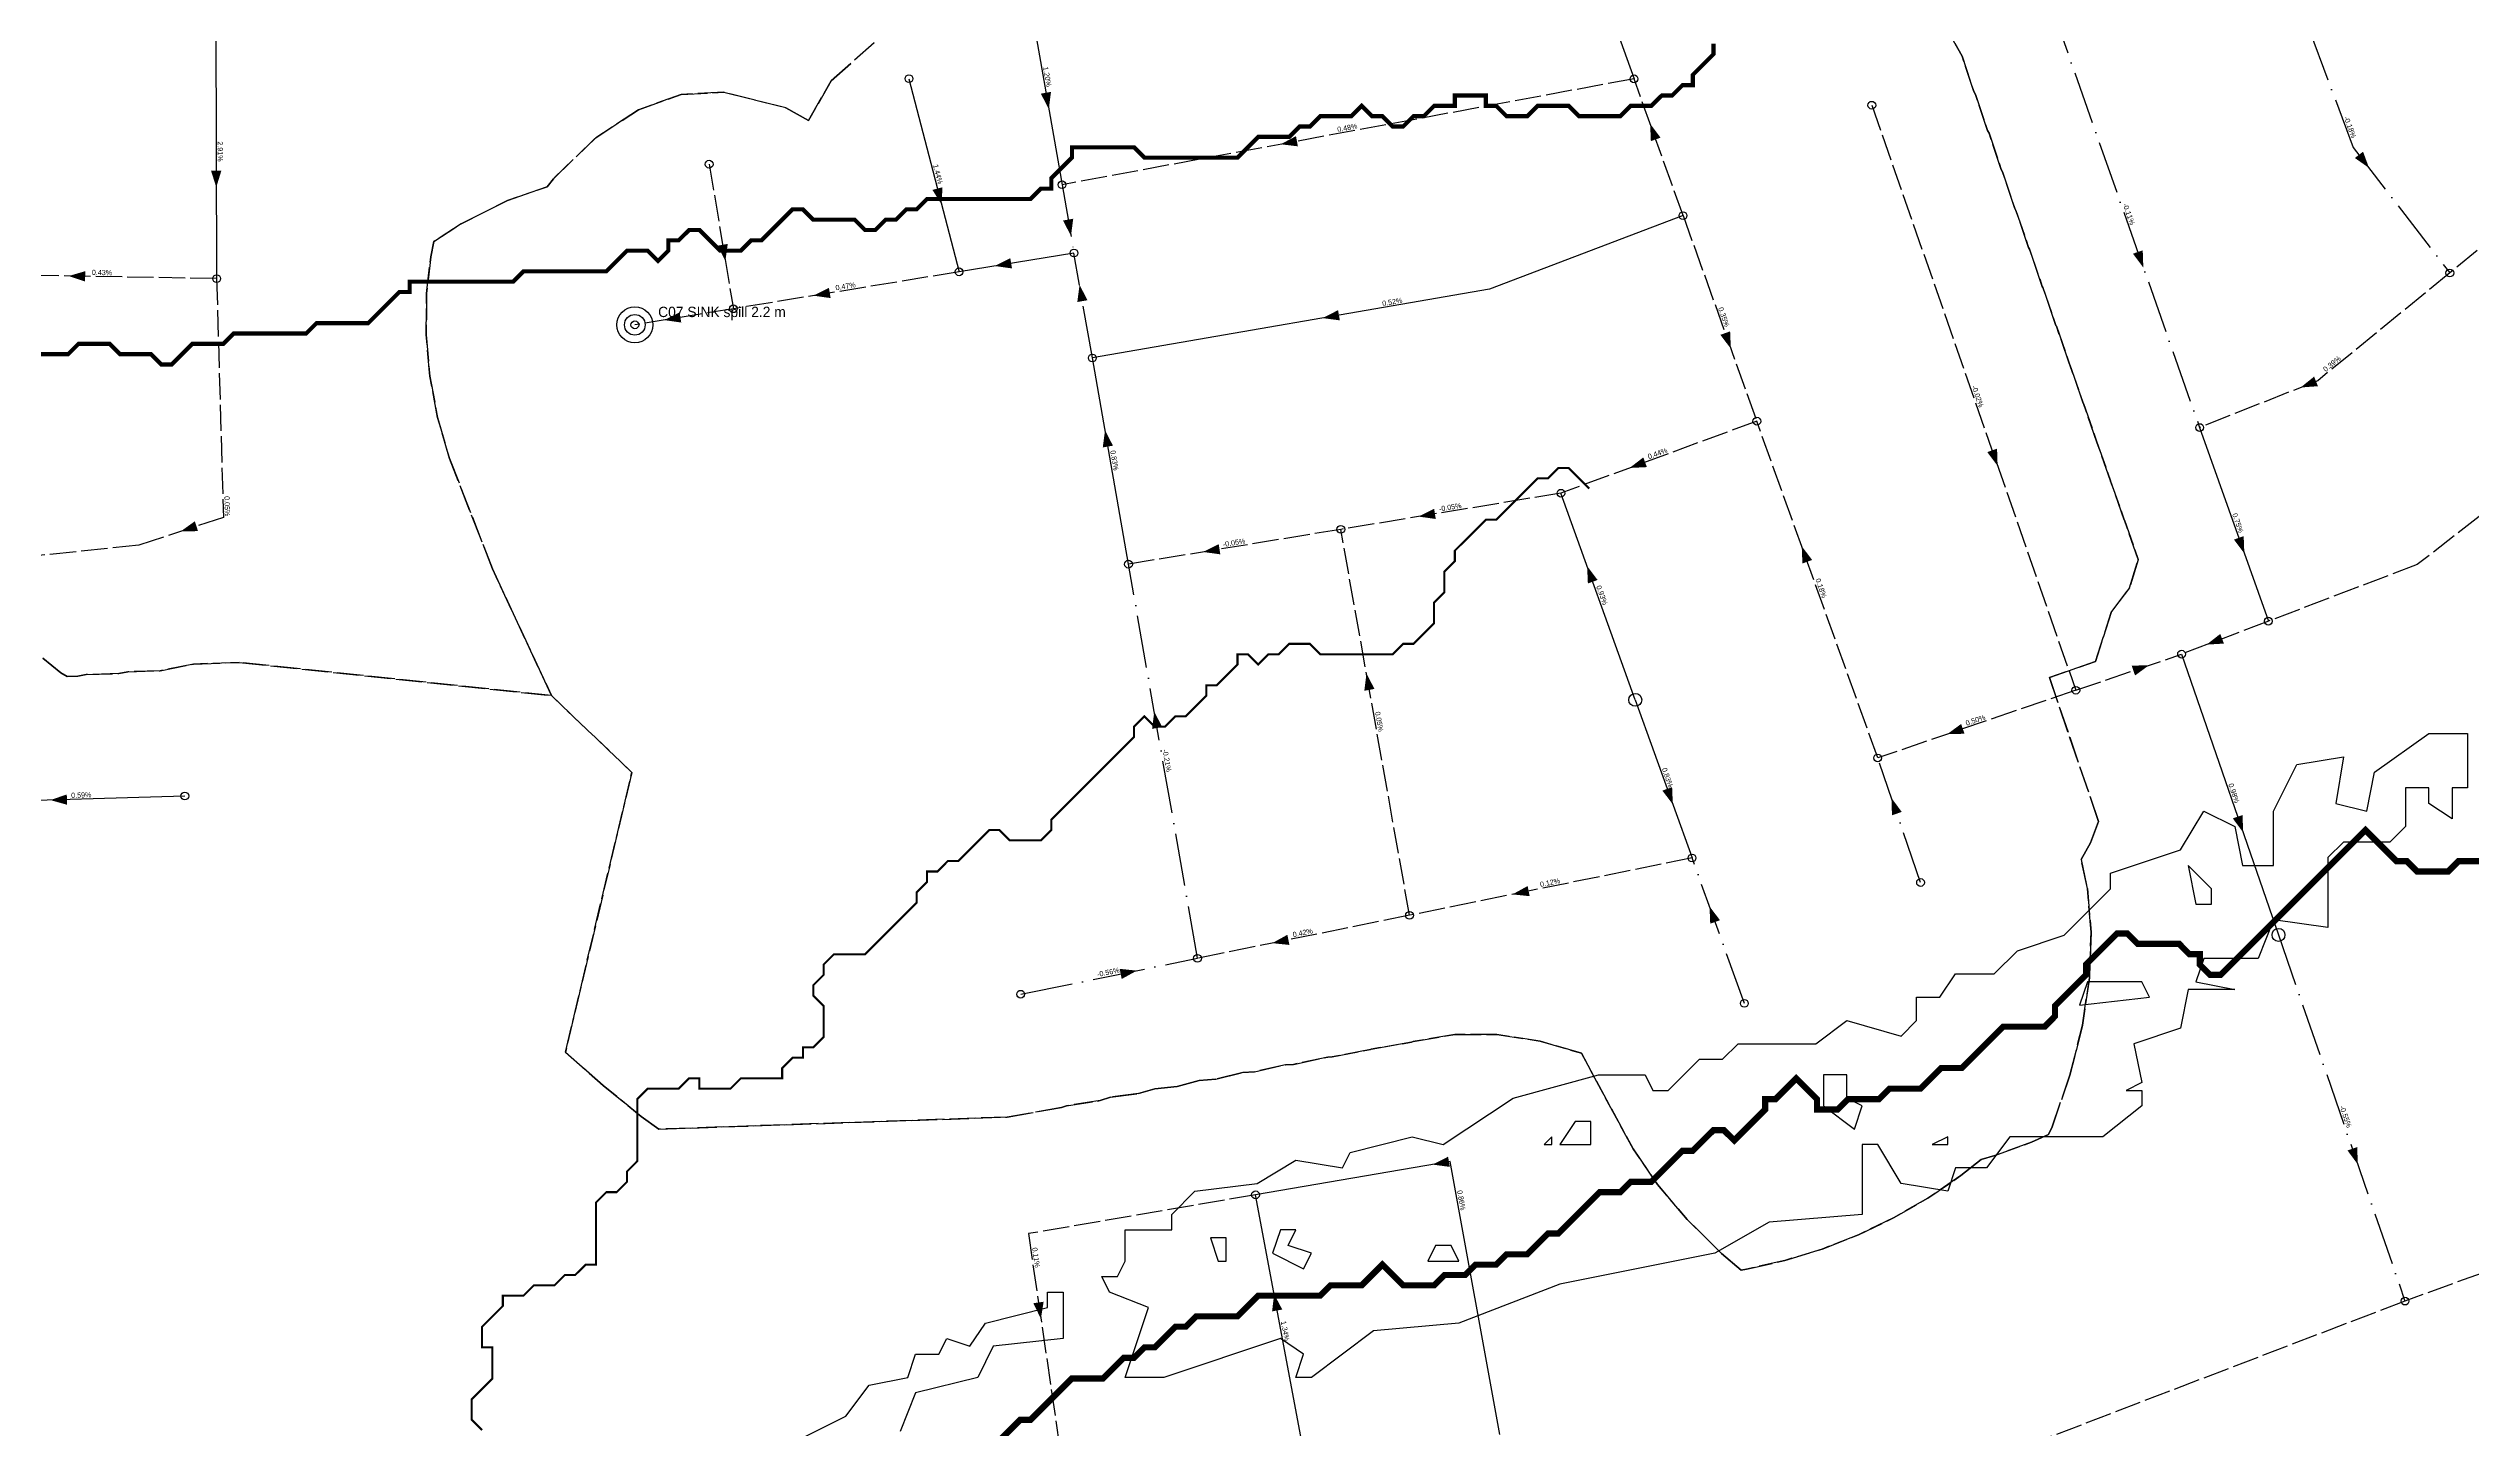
# Model space of a CAD drawing. Header units: metres. Extents: x 442821 to 452274, y 2561971 to 2571293.
# Drawn here: x 444804 to 445740, y 2564896 to 2565430 of the extents above; entities that cross this region are included whole.
import ezdxf
from ezdxf.enums import TextEntityAlignment as Align

# ---------------------------------------------------------------- set-up
doc = ezdxf.new("R2010")
doc.units = ezdxf.units.M
doc.header["$LTSCALE"] = 8
doc.linetypes.add('DASHDOT', pattern=[3.556, 2.54, -0.508, 0, -0.508])
doc.linetypes.add('DASHED', pattern=[1.524, 1.27, -0.254])
for name, color, linetype in [('A_ARROWS', 7, 'Continuous'), ('A_CATCHMENTS', 7, 'Continuous'), ('A_GRADIENT', 8, 'Continuous'), ('A_JUNCTIONS', 8, 'Continuous'), ('A_OUTLET_LABEL', 7, 'Continuous'), ('A_OUTLETS', 7, 'Continuous'), ('A_RUNS', 7, 'Continuous'), ('A_STREAMS', 5, 'Continuous'), ('A_WADI', 4, 'Continuous')]:
    doc.layers.add(name, color=color, linetype=linetype)

msp = doc.modelspace()

# ---------------------------------------------------------------- linework, layer by layer
at = {"layer": 'A_ARROWS', "color": 4}
for points in [[(445190.28, 2565406.53), (445187.2, 2565412.49), (445191.14, 2565413.18)], [(445422.77, 2565400.82), (445426.81, 2565395.47), (445423.05, 2565394.12)], [(445279.92, 2565392.91), (445285.85, 2565396.04), (445286.58, 2565392.11)], [(445148.85, 2565369.57), (445145.3, 2565375.26), (445149.17, 2565376.27)], [(445198.86, 2565357.46), (445195.79, 2565363.42), (445199.73, 2565364.11)], [(445065.24, 2565347.71), (445062.22, 2565353.69), (445066.16, 2565354.36)], [(445169.42, 2565345.83), (445175.41, 2565348.84), (445176.06, 2565344.89)], [(445099.29, 2565334.36), (445105.28, 2565337.36), (445105.93, 2565333.42)], [(445202.17, 2565338.55), (445205.25, 2565332.59), (445201.31, 2565331.9)], [(445041.54, 2565324.91), (445047.53, 2565327.92), (445048.18, 2565323.97)], [(445296.16, 2565325.68), (445302.12, 2565328.75), (445302.8, 2565324.81)], [(445453.97, 2565313.85), (445449.92, 2565319.2), (445453.69, 2565320.55)], [(445212.02, 2565282.3), (445215.09, 2565276.34), (445211.15, 2565275.65)], [(445557.11, 2565268.48), (445553.11, 2565273.86), (445556.89, 2565275.18)], [(445414.82, 2565267.72), (445420.13, 2565271.8), (445421.51, 2565268.05)], [(445333.26, 2565248.92), (445339.25, 2565251.93), (445339.9, 2565247.98)], [(445249.97, 2565235.24), (445255.96, 2565238.25), (445256.61, 2565234.3)], [(445398.41, 2565229.75), (445402.46, 2565224.4), (445398.7, 2565223.05)], [(445481.36, 2565237.48), (445485.4, 2565232.14), (445481.64, 2565230.78)], [(445313.11, 2565188.21), (445316.2, 2565182.26), (445312.26, 2565181.56)], [(445231.07, 2565173.47), (445234.14, 2565167.51), (445230.2, 2565166.82)], [(445537.6, 2565164.75), (445543.01, 2565168.72), (445544.3, 2565164.93)], [(445431.55, 2565137.59), (445427.5, 2565142.93), (445431.26, 2565144.29)], [(445516.07, 2565140.09), (445520.04, 2565134.69), (445516.26, 2565133.39)], [(445369.53, 2565102.8), (445375.4, 2565106.03), (445376.2, 2565102.11)], [(445445.72, 2565098.16), (445449.77, 2565092.82), (445446, 2565091.46)], [(445276.64, 2565083.94), (445282.52, 2565087.17), (445283.31, 2565083.25)], [(445224.34, 2565073.31), (445218.47, 2565070.08), (445217.67, 2565074)]]:
    msp.add_solid(points, dxfattribs=at)
at = {"layer": 'A_ARROWS', "color": 1}
for points in [[(445700.71, 2565383.74), (445695.22, 2565387.6), (445698.39, 2565390.04)], [(445613.44, 2565345.2), (445609.43, 2565350.58), (445613.21, 2565351.9)], [(445674.25, 2565298.84), (445679.47, 2565303.06), (445680.94, 2565299.34)], [(445652.49, 2565234.65), (445648.47, 2565240.01), (445652.24, 2565241.35)], [(445637.91, 2565199.4), (445643.18, 2565203.54), (445644.6, 2565199.8)], [(445615.65, 2565191.43), (445610.24, 2565187.46), (445608.95, 2565191.25)], [(444804.29, 2565139.27), (444810.63, 2565141.46), (444810.75, 2565137.46)], [(445652.01, 2565126.79), (445648.03, 2565132.18), (445651.82, 2565133.49)], [(445696.34, 2564998.37), (445692.37, 2565003.77), (445696.15, 2565005.08)], [(445338.67, 2564998.3), (445344.65, 2565001.35), (445345.32, 2564997.41)], [(445277.4, 2564948.18), (445280.54, 2564942.25), (445276.61, 2564941.52)], [(445187.23, 2564938.64), (445184.32, 2564944.68), (445188.28, 2564945.26)]]:
    msp.add_solid(points, dxfattribs=at)
at = {"layer": 'A_ARROWS', "color": 3}
for points in [[(444868.42, 2565376.28), (444866.4, 2565382.67), (444870.4, 2565382.69)], [(444811.34, 2565341.94), (444817.78, 2565343.83), (444817.7, 2565339.83)], [(444854.67, 2565243.2), (444860.12, 2565247.09), (444861.37, 2565243.29)]]:
    msp.add_solid(points, dxfattribs=at)
at = {"layer": 'A_CATCHMENTS', "color": 1, "linetype": 'DASHED'}
msp.add_lwpolyline([(444801.41, 2565194.1), (444808.29, 2565188.47), (444810.84, 2565187.02), (444814.84, 2565187.15), (444818.18, 2565187.82), (444830.81, 2565188.23), (444834.17, 2565188.9), (444846.78, 2565189.31), (444859.62, 2565191.85), (444877.22, 2565192.52), (444998.02, 2565179.66), (445029.09, 2565149.99), (445003.43, 2565041.81), (445018.03, 2565028.85), (445032.74, 2565016.96), (445039.55, 2565011.99), (445174.23, 2565016.67), (445195.14, 2565020.37), (445197.07, 2565021.05), (445210.09, 2565023.03), (445214.19, 2565024.36), (445225.02, 2565025.74), (445231.32, 2565027.61), (445239.94, 2565028.5), (445248.46, 2565030.81), (445254.86, 2565031.32), (445265.28, 2565033.88), (445269.83, 2565034.17), (445281.74, 2565036.9), (445284.87, 2565037.05), (445298.21, 2565039.89), (445299.9, 2565039.95), (445314.68, 2565042.87), (445314.93, 2565042.88), (445330.48, 2565045.7), (445331.13, 2565045.93), (445347.25, 2565048.59), (445363.5, 2565048.61), (445380.26, 2565046.06), (445396.21, 2565041.33), (445416.15, 2565004.38), (445425.67, 2564990.55), (445437.07, 2564977.07), (445450.34, 2564963.93), (445457.91, 2564957.53), (445460.01, 2564957.85), (445474.84, 2564961.21), (445489.26, 2564965.65), (445503.28, 2564971.14), (445516.89, 2564977.71), (445530.09, 2564985.33), (445542.89, 2564994.02), (445550.78, 2565000.24), (445556.04, 2565001.76), (445570.19, 2565006.92), (445576.84, 2565009.89), (445578.14, 2565012.87), (445585.08, 2565032.88), (445589.9, 2565052.16), (445592.6, 2565070.58), (445593.22, 2565088.15), (445591.8, 2565105.02), (445589.39, 2565116.26), (445593, 2565122.8), (445596.12, 2565131.04), (445577.12, 2565186.65), (445594.96, 2565192.87), (445600.95, 2565211.87), (445608.05, 2565221.35), (445611.47, 2565232.22), (445611.4, 2565232.43), (445611.36, 2565232.72), (445606.11, 2565247.51), (445606.08, 2565247.71), (445600.81, 2565262.58), (445600.79, 2565262.7), (445595.52, 2565277.65), (445595.5, 2565277.76), (445590.27, 2565292.68), (445590.24, 2565292.73), (445585.06, 2565307.61), (445584.95, 2565307.8), (445579.85, 2565322.54), (445579.65, 2565322.87), (445574.64, 2565337.47), (445574.36, 2565337.94), (445569.42, 2565352.4), (445569.06, 2565353.01), (445564.21, 2565367.33), (445563.77, 2565368.09), (445559, 2565382.25), (445558.48, 2565383.16), (445553.79, 2565397.18), (445553.18, 2565398.23), (445548.57, 2565412.11), (445547.89, 2565413.3), (445543.36, 2565427.04), (445510.29, 2565484.96)], dxfattribs=at)
at = {"layer": 'A_CATCHMENTS', "color": 4, "linetype": 'DASHED'}
msp.add_lwpolyline([(445510.29, 2565484.96), (445543.36, 2565427.04), (445547.89, 2565413.3), (445548.57, 2565412.11), (445553.18, 2565398.23), (445553.79, 2565397.18), (445558.48, 2565383.16), (445559, 2565382.25), (445563.77, 2565368.09), (445564.21, 2565367.33), (445569.06, 2565353.01), (445569.42, 2565352.4), (445574.36, 2565337.94), (445574.64, 2565337.47), (445579.65, 2565322.87), (445579.85, 2565322.54), (445584.95, 2565307.8), (445585.06, 2565307.61), (445590.24, 2565292.73), (445590.27, 2565292.68), (445595.5, 2565277.76), (445595.52, 2565277.65), (445600.79, 2565262.7), (445600.81, 2565262.58), (445606.08, 2565247.71), (445606.11, 2565247.51), (445611.36, 2565232.72), (445611.4, 2565232.43), (445611.47, 2565232.22), (445608.05, 2565221.35), (445600.95, 2565211.87), (445594.96, 2565192.87), (445577.12, 2565186.65), (445596.12, 2565131.04), (445593, 2565122.8), (445589.39, 2565116.26), (445591.8, 2565105.02), (445593.22, 2565088.15), (445592.6, 2565070.58), (445589.9, 2565052.16), (445585.08, 2565032.88), (445578.14, 2565012.87), (445576.84, 2565009.89), (445570.19, 2565006.92), (445556.04, 2565001.76), (445550.78, 2565000.24), (445542.89, 2564994.02), (445530.09, 2564985.33), (445516.89, 2564977.71), (445503.28, 2564971.14), (445489.26, 2564965.65), (445474.84, 2564961.21), (445460.01, 2564957.85), (445457.91, 2564957.53), (445450.34, 2564963.93), (445437.07, 2564977.07), (445425.67, 2564990.55), (445416.15, 2565004.38), (445396.21, 2565041.33), (445380.26, 2565046.06), (445363.5, 2565048.61), (445347.25, 2565048.59), (445331.13, 2565045.93), (445330.48, 2565045.7), (445314.93, 2565042.88), (445314.68, 2565042.87), (445299.9, 2565039.95), (445298.21, 2565039.89), (445284.87, 2565037.05), (445281.74, 2565036.9), (445269.83, 2565034.17), (445265.28, 2565033.88), (445254.86, 2565031.32), (445248.46, 2565030.81), (445239.94, 2565028.5), (445231.32, 2565027.61), (445225.02, 2565025.74), (445214.19, 2565024.36), (445210.09, 2565023.03), (445197.07, 2565021.05), (445195.14, 2565020.37), (445174.23, 2565016.67), (445174.23, 2565016.67), (445039.55, 2565011.99), (445032.74, 2565016.96), (445018.03, 2565028.85), (445003.43, 2565041.81), (445029.09, 2565149.99), (444998.02, 2565179.66), (444975.24, 2565228.66), (444958.57, 2565271.38), (444953.98, 2565287.27), (444950.98, 2565303.21), (444949.58, 2565319.19), (444949.76, 2565335.22), (444951.33, 2565349.42), (444952.57, 2565355.28), (444963.13, 2565362.19), (444980.97, 2565371.13), (444996.31, 2565376.45), (444998.75, 2565379.57), (445015.16, 2565395.43), (445031.62, 2565406.29), (445048.14, 2565412.15), (445064.7, 2565413.01), (445088.59, 2565407.04), (445097.41, 2565402.13), (445106.13, 2565417.42), (445122.82, 2565432.33)], dxfattribs=at)
at = {"layer": 'A_CATCHMENTS', "color": 3, "linetype": 'DASHED'}
msp.add_lwpolyline([(445122.82, 2565432.33), (445106.13, 2565417.42), (445097.41, 2565402.13), (445088.59, 2565407.04), (445064.7, 2565413.01), (445048.14, 2565412.15), (445031.62, 2565406.29), (445015.16, 2565395.43), (444998.75, 2565379.57), (444996.31, 2565376.45), (444980.97, 2565371.13), (444963.13, 2565362.19), (444952.57, 2565355.28), (444951.33, 2565349.42), (444949.76, 2565335.22), (444949.58, 2565319.19), (444950.98, 2565303.21), (444953.98, 2565287.27), (444958.57, 2565271.38), (444975.24, 2565228.66), (444998.02, 2565179.66), (444877.22, 2565192.52), (444859.62, 2565191.85), (444846.78, 2565189.31), (444834.17, 2565188.9), (444830.81, 2565188.23), (444818.18, 2565187.82), (444814.84, 2565187.15), (444810.84, 2565187.02), (444808.29, 2565188.47), (444801.41, 2565194.1)], dxfattribs=at)
at = {"layer": 'A_JUNCTIONS'}
for centre in [(445136.21, 2565418.26), (445416.53, 2565418.21), (445508.46, 2565408.01), (445058.97, 2565385.2), (445195.4, 2565377.25), (445435.5, 2565365.31), (445200.02, 2565350.84), (444868.55, 2565340.93), (445155.6, 2565343.57), (445731.92, 2565343.14), (445030.25, 2565323.07), (445068.33, 2565329.29), (445207.12, 2565310.26), (445464.02, 2565285.81), (445635.2, 2565283.34), (445388.27, 2565257.95), (445303.17, 2565243.98), (445221.09, 2565230.5), (445661.79, 2565208.47), (445628.22, 2565195.72), (445587.34, 2565181.75), (445510.74, 2565155.58), (444856.26, 2565140.84), (445438.98, 2565116.9), (445527.31, 2565107.4), (445329.76, 2565094.72), (445247.76, 2565078.07), (445179.41, 2565064.19), (445459.21, 2565060.64), (445270.2, 2564986.6), (445714.6, 2564945.5)]:
    msp.add_circle(centre, 1.5, dxfattribs=at)
at = {"layer": 'A_JUNCTIONS', "color": 30}
for centre in [(445417.01, 2565178.03), (445665.7, 2565087.13)]:
    msp.add_circle(centre, 2.5, dxfattribs=at)
at = {"layer": 'A_OUTLETS', "color": 1}
for radius in [7, 4]:
    msp.add_circle((445030.25, 2565323.07), radius, dxfattribs=at)
at = {"layer": 'A_RUNS', "color": 4}
for points in [[(445386.97, 2565500.59), (445416.53, 2565418.21)], [(445180.87, 2565460.29), (445195.4, 2565377.25)], [(445136.21, 2565418.26), (445155.6, 2565343.57)], [(445435.5, 2565365.31), (445360.69, 2565336.86), (445207.12, 2565310.26)], [(445200.02, 2565350.84), (445155.6, 2565343.57)], [(445221.09, 2565230.5), (445207.12, 2565310.26)], [(445417.01, 2565178.03), (445388.27, 2565257.95)], [(445417.01, 2565178.03), (445438.98, 2565116.9)]]:
    msp.add_lwpolyline(points, dxfattribs=at)
at = {"layer": 'A_RUNS', "color": 1, "linetype": 'DASHDOT'}
for points in [[(445667.66, 2565463.6), (445694.59, 2565391.71), (445731.92, 2565343.14)], [(445577.48, 2565447.42), (445635.2, 2565283.34)], [(445665.7, 2565087.13), (445714.6, 2564945.5)]]:
    msp.add_lwpolyline(points, dxfattribs=at)
at = {"layer": 'A_RUNS', "color": 3}
msp.add_lwpolyline([(444868.2, 2565439.31), (444868.55, 2565340.93)], dxfattribs=at)
at = {"layer": 'A_RUNS', "color": 4, "linetype": 'DASHED'}
for points in [[(445416.53, 2565418.21), (445195.4, 2565377.25)], [(445435.5, 2565365.31), (445416.53, 2565418.21)], [(445508.46, 2565408.01), (445587.34, 2565181.75)], [(445058.97, 2565385.2), (445068.33, 2565329.29)], [(445435.5, 2565365.31), (445464.02, 2565285.81)], [(445155.6, 2565343.57), (445068.33, 2565329.29)], [(445068.33, 2565329.29), (445030.25, 2565323.07)], [(445464.02, 2565285.81), (445388.27, 2565257.95)], [(445510.74, 2565155.58), (445464.02, 2565285.81)], [(445388.27, 2565257.95), (445303.17, 2565243.98)], [(445303.17, 2565243.98), (445221.09, 2565230.5)], [(445329.76, 2565094.72), (445303.17, 2565243.98)], [(445587.34, 2565181.75), (445510.74, 2565155.58)], [(445438.98, 2565116.9), (445329.76, 2565094.72)], [(445329.76, 2565094.72), (445247.76, 2565078.07)]]:
    msp.add_lwpolyline(points, dxfattribs=at)
at = {"layer": 'A_RUNS', "color": 1, "linetype": 'DASHED'}
for points in [[(445925.99, 2565391.22), (445719.37, 2565230.34), (445661.79, 2565208.47)], [(445789.77, 2565390.39), (445731.92, 2565343.14)], [(445731.92, 2565343.14), (445680.88, 2565301.47), (445635.2, 2565283.34)], [(445661.79, 2565208.47), (445628.22, 2565195.72)], [(445587.34, 2565181.75), (445628.22, 2565195.72)], [(446007.01, 2565015.96), (445859.04, 2564998.05), (445714.6, 2564945.5)], [(445270.2, 2564986.6), (445182.4, 2564971.59), (445198.09, 2564864.51)], [(445714.6, 2564945.5), (445432.1, 2564837.39), (445379.95, 2564810.11)]]:
    msp.add_lwpolyline(points, dxfattribs=at)
at = {"layer": 'A_RUNS', "color": 4, "linetype": 'DASHDOT'}
for points in [[(445195.4, 2565377.25), (445200.02, 2565350.84)], [(445207.12, 2565310.26), (445200.02, 2565350.84)], [(445247.76, 2565078.07), (445221.09, 2565230.5)], [(445527.31, 2565107.4), (445510.74, 2565155.58)], [(445459.21, 2565060.64), (445438.98, 2565116.9)], [(445179.41, 2565064.19), (445247.76, 2565078.07)]]:
    msp.add_lwpolyline(points, dxfattribs=at)
at = {"layer": 'A_RUNS', "color": 3, "linetype": 'DASHED'}
for points in [[(444868.55, 2565340.93), (444779.87, 2565342.5)], [(444868.55, 2565340.93), (444871.18, 2565248.62), (444838.48, 2565237.88), (444789.31, 2565232.72)]]:
    msp.add_lwpolyline(points, dxfattribs=at)
at = {"layer": 'A_RUNS', "color": 1}
for points in [[(445635.2, 2565283.34), (445661.79, 2565208.47)], [(445628.22, 2565195.72), (445665.7, 2565087.13)], [(444856.26, 2565140.84), (444776.31, 2565138.42)], [(445364.69, 2564893.87), (445345.45, 2564999.46), (445270.2, 2564986.6)], [(445290.03, 2564880.72), (445270.2, 2564986.6)]]:
    msp.add_lwpolyline(points, dxfattribs=at)
at = {"layer": 'A_STREAMS', "color": 5}
for points, const_width in [([(445447.26, 2565431.78), (445447.26, 2565427.78), (445443.26, 2565423.77), (445439.26, 2565419.77), (445439.26, 2565415.77), (445435.26, 2565415.77), (445431.26, 2565411.77), (445427.26, 2565411.77), (445423.26, 2565407.77), (445419.26, 2565407.77), (445415.26, 2565407.77), (445411.26, 2565403.77), (445407.26, 2565403.77), (445403.26, 2565403.77), (445399.25, 2565403.77), (445395.25, 2565403.77), (445391.25, 2565407.77), (445387.25, 2565407.77), (445383.25, 2565407.77), (445379.25, 2565407.77), (445375.25, 2565403.77), (445371.25, 2565403.77), (445367.25, 2565403.77), (445363.25, 2565407.77), (445359.25, 2565407.77), (445359.25, 2565411.77), (445355.25, 2565411.77), (445351.25, 2565411.77), (445347.25, 2565411.77), (445347.25, 2565407.77), (445343.25, 2565407.77), (445339.25, 2565407.77), (445335.25, 2565403.77), (445331.25, 2565403.77), (445327.25, 2565399.77), (445323.24, 2565399.77), (445319.24, 2565403.77), (445315.24, 2565403.77), (445311.24, 2565407.77), (445307.24, 2565403.77), (445303.24, 2565403.77), (445299.24, 2565403.77), (445295.24, 2565403.77), (445291.24, 2565399.77), (445287.24, 2565399.77), (445283.24, 2565395.76), (445279.24, 2565395.76), (445275.24, 2565395.76), (445271.24, 2565395.76), (445267.24, 2565391.76), (445263.24, 2565387.76), (445259.24, 2565387.76), (445255.24, 2565387.76), (445251.23, 2565387.76), (445247.23, 2565387.76), (445243.23, 2565387.76), (445239.23, 2565387.76), (445235.23, 2565387.76), (445231.23, 2565387.76), (445227.23, 2565387.76), (445223.23, 2565391.76), (445219.23, 2565391.76), (445215.23, 2565391.76), (445211.23, 2565391.76), (445207.23, 2565391.76), (445203.23, 2565391.76), (445199.23, 2565391.76), (445199.23, 2565387.76), (445195.23, 2565383.76), (445191.23, 2565379.76), (445191.23, 2565375.76), (445187.23, 2565375.76), (445183.23, 2565371.76), (445179.22, 2565371.76), (445175.22, 2565371.76), (445171.22, 2565371.76), (445167.22, 2565371.76), (445163.22, 2565371.76), (445159.22, 2565371.76), (445155.22, 2565371.76), (445151.22, 2565371.76), (445147.22, 2565371.76), (445143.22, 2565371.76), (445139.22, 2565367.75), (445135.22, 2565367.75), (445131.22, 2565363.75), (445127.22, 2565363.75), (445123.22, 2565359.75), (445119.22, 2565359.75), (445115.22, 2565363.75), (445111.22, 2565363.75), (445107.21, 2565363.75), (445103.21, 2565363.75), (445099.21, 2565363.75), (445095.21, 2565367.75), (445091.21, 2565367.75), (445087.21, 2565363.75), (445083.21, 2565359.75), (445079.21, 2565355.75), (445075.21, 2565355.75), (445071.21, 2565351.75), (445067.21, 2565351.75), (445063.21, 2565351.75), (445059.21, 2565355.75), (445055.21, 2565359.75), (445051.21, 2565359.75), (445047.21, 2565355.75), (445043.21, 2565355.75), (445043.21, 2565351.75), (445039.21, 2565347.75), (445035.2, 2565351.75), (445031.2, 2565351.75), (445027.2, 2565351.75), (445023.2, 2565347.75), (445019.2, 2565343.75), (445015.2, 2565343.75), (445011.2, 2565343.75), (445007.2, 2565343.75), (445003.2, 2565343.75), (444999.2, 2565343.75), (444995.2, 2565343.75), (444991.2, 2565343.75), (444987.2, 2565343.75), (444983.2, 2565339.74), (444979.2, 2565339.74), (444975.2, 2565339.74), (444971.2, 2565339.74), (444967.2, 2565339.74), (444963.19, 2565339.74), (444959.19, 2565339.74), (444955.19, 2565339.74), (444951.19, 2565339.74), (444947.19, 2565339.74), (444943.19, 2565339.74), (444943.19, 2565335.74), (444939.19, 2565335.74), (444935.19, 2565331.74), (444931.19, 2565327.74), (444927.19, 2565323.74), (444923.19, 2565323.74), (444919.19, 2565323.74), (444915.19, 2565323.74), (444911.19, 2565323.74), (444907.19, 2565323.74), (444903.19, 2565319.74), (444899.19, 2565319.74), (444895.19, 2565319.74), (444891.18, 2565319.74), (444887.18, 2565319.74), (444883.18, 2565319.74), (444879.18, 2565319.74), (444875.18, 2565319.74), (444871.18, 2565315.74), (444867.18, 2565315.74), (444863.18, 2565315.74), (444859.18, 2565315.74), (444855.18, 2565311.73), (444851.18, 2565307.73), (444847.18, 2565307.73), (444843.18, 2565311.73), (444839.18, 2565311.73), (444835.18, 2565311.73), (444831.18, 2565311.73), (444827.18, 2565315.74), (444823.18, 2565315.74), (444819.17, 2565315.74), (444815.17, 2565315.74), (444811.17, 2565311.73), (444807.17, 2565311.73), (444803.17, 2565311.73), (444799.17, 2565311.73)], 1.6), ([(445399.25, 2565259.72), (445395.25, 2565263.72), (445391.25, 2565267.72), (445387.25, 2565267.72), (445383.25, 2565263.72), (445379.25, 2565263.72), (445375.25, 2565259.72), (445371.25, 2565255.72), (445367.25, 2565251.71), (445363.25, 2565247.71), (445359.25, 2565247.71), (445355.25, 2565243.71), (445351.25, 2565239.71), (445347.25, 2565235.71), (445347.25, 2565231.71), (445343.25, 2565227.71), (445343.25, 2565223.7), (445343.25, 2565219.7), (445339.25, 2565215.7), (445339.25, 2565211.7), (445339.25, 2565207.7), (445335.25, 2565203.7), (445331.25, 2565199.7), (445327.25, 2565199.7), (445323.24, 2565195.69), (445319.24, 2565195.69), (445315.24, 2565195.69), (445311.24, 2565195.69), (445307.24, 2565195.69), (445303.24, 2565195.69), (445299.24, 2565195.69), (445295.24, 2565195.69), (445291.24, 2565199.7), (445287.24, 2565199.7), (445283.24, 2565199.7), (445279.24, 2565195.69), (445275.24, 2565195.69), (445271.24, 2565191.69), (445267.24, 2565195.69), (445263.24, 2565195.69), (445263.24, 2565191.69), (445259.24, 2565187.69), (445255.24, 2565183.69), (445251.23, 2565183.69), (445251.23, 2565179.69), (445247.23, 2565175.69), (445243.23, 2565171.69), (445239.23, 2565171.69), (445235.23, 2565167.68), (445231.23, 2565167.68), (445227.23, 2565171.69), (445223.23, 2565167.68), (445223.23, 2565163.68), (445219.23, 2565159.68), (445215.23, 2565155.68), (445211.23, 2565151.68), (445207.23, 2565147.68), (445203.23, 2565143.68), (445199.23, 2565139.67), (445195.23, 2565135.67), (445191.23, 2565131.67), (445191.23, 2565127.67), (445187.23, 2565123.67), (445183.23, 2565123.67), (445179.22, 2565123.67), (445175.22, 2565123.67), (445171.22, 2565127.67), (445167.22, 2565127.67), (445163.22, 2565123.67), (445159.22, 2565119.67), (445155.22, 2565115.67), (445151.22, 2565115.67), (445147.22, 2565111.66), (445143.22, 2565111.66), (445143.22, 2565107.66), (445139.22, 2565103.66), (445139.22, 2565099.66), (445135.22, 2565095.66), (445131.22, 2565091.66), (445127.22, 2565087.66), (445123.22, 2565083.66), (445119.22, 2565079.65), (445115.22, 2565079.65), (445111.22, 2565079.65), (445107.21, 2565079.65), (445103.21, 2565075.65), (445103.21, 2565071.65), (445099.21, 2565067.65), (445099.21, 2565063.65), (445103.21, 2565059.65), (445103.21, 2565055.65), (445103.21, 2565051.64), (445103.21, 2565047.64), (445099.21, 2565043.64), (445095.21, 2565043.64), (445095.21, 2565039.64), (445091.21, 2565039.64), (445087.21, 2565035.64), (445087.21, 2565031.64), (445083.21, 2565031.64), (445079.21, 2565031.64), (445075.21, 2565031.64), (445071.21, 2565031.64), (445067.21, 2565027.64), (445063.21, 2565027.64), (445059.21, 2565027.64), (445055.21, 2565027.64), (445055.21, 2565031.64), (445051.21, 2565031.64), (445047.21, 2565027.64), (445043.21, 2565027.64), (445039.21, 2565027.64), (445035.2, 2565027.64), (445031.2, 2565023.63), (445031.2, 2565019.63), (445031.2, 2565015.63), (445031.2, 2565011.63), (445031.2, 2565007.63), (445031.2, 2565003.63), (445031.2, 2564999.63), (445027.2, 2564995.62), (445027.2, 2564991.62), (445023.2, 2564987.62), (445019.2, 2564987.62), (445015.2, 2564983.62), (445015.2, 2564979.62), (445015.2, 2564975.62), (445015.2, 2564971.62), (445015.2, 2564967.61), (445015.2, 2564963.61), (445015.2, 2564959.61), (445011.2, 2564959.61), (445007.2, 2564955.61), (445003.2, 2564955.61), (444999.2, 2564951.61), (444995.2, 2564951.61), (444991.2, 2564951.61), (444987.2, 2564947.61), (444983.2, 2564947.61), (444979.2, 2564947.61), (444979.2, 2564943.61), (444975.2, 2564939.6), (444971.2, 2564935.6), (444971.2, 2564931.6), (444971.2, 2564927.6), (444975.2, 2564927.6), (444975.2, 2564923.6), (444975.2, 2564919.6), (444975.2, 2564915.6), (444971.2, 2564911.6), (444967.2, 2564907.59), (444967.2, 2564903.59), (444967.2, 2564899.59), (444971.2, 2564895.59)], 0.8), ([(445743.3, 2565115.67), (445739.3, 2565115.67), (445735.3, 2565115.67), (445731.3, 2565111.66), (445727.3, 2565111.66), (445723.3, 2565111.66), (445719.3, 2565111.66), (445715.3, 2565115.67), (445711.3, 2565115.67), (445707.3, 2565119.67), (445703.3, 2565123.67), (445699.3, 2565127.67), (445695.3, 2565123.67), (445691.3, 2565119.67), (445687.29, 2565115.67), (445683.29, 2565111.66), (445679.29, 2565107.66), (445675.29, 2565103.66), (445671.29, 2565099.66), (445667.29, 2565095.66), (445663.29, 2565091.66), (445659.29, 2565087.66), (445655.29, 2565083.66), (445651.29, 2565079.65), (445647.29, 2565075.65), (445643.29, 2565071.65), (445639.29, 2565071.65), (445635.29, 2565075.65), (445635.29, 2565079.65), (445631.29, 2565079.65), (445627.29, 2565083.66), (445623.29, 2565083.66), (445619.29, 2565083.66), (445615.28, 2565083.66), (445611.28, 2565083.66), (445607.28, 2565087.66), (445603.28, 2565087.66), (445599.28, 2565083.66), (445595.28, 2565079.65), (445591.28, 2565075.65), (445591.28, 2565071.65), (445587.28, 2565067.65), (445583.28, 2565063.65), (445579.28, 2565059.65), (445579.28, 2565055.65), (445575.28, 2565051.64), (445571.28, 2565051.64), (445567.28, 2565051.64), (445563.28, 2565051.64), (445559.28, 2565051.64), (445555.28, 2565047.64), (445551.28, 2565043.64), (445547.28, 2565039.64), (445543.27, 2565035.64), (445539.27, 2565035.64), (445535.27, 2565035.64), (445531.27, 2565031.64), (445527.27, 2565027.64), (445523.27, 2565027.64), (445519.27, 2565027.64), (445515.27, 2565027.64), (445511.27, 2565023.63), (445507.27, 2565023.63), (445503.27, 2565023.63), (445499.27, 2565023.63), (445495.27, 2565019.63), (445491.27, 2565019.63), (445487.27, 2565019.63), (445487.27, 2565023.63), (445483.27, 2565027.64), (445479.27, 2565031.64), (445475.27, 2565027.64), (445471.26, 2565023.63), (445467.26, 2565023.63), (445467.26, 2565019.63), (445463.26, 2565015.63), (445459.26, 2565011.63), (445455.26, 2565007.63), (445451.26, 2565011.63), (445447.26, 2565011.63), (445443.26, 2565007.63), (445439.26, 2565003.63), (445435.26, 2565003.63), (445431.26, 2564999.63), (445427.26, 2564995.62), (445423.26, 2564991.62), (445419.26, 2564991.62), (445415.26, 2564991.62), (445411.26, 2564987.62), (445407.26, 2564987.62), (445403.26, 2564987.62), (445399.25, 2564983.62), (445395.25, 2564979.62), (445391.25, 2564975.62), (445387.25, 2564971.62), (445383.25, 2564971.62), (445379.25, 2564967.61), (445375.25, 2564963.61), (445371.25, 2564963.61), (445367.25, 2564963.61), (445363.25, 2564959.61), (445359.25, 2564959.61), (445355.25, 2564959.61), (445351.25, 2564955.61), (445347.25, 2564955.61), (445343.25, 2564955.61), (445339.25, 2564951.61), (445335.25, 2564951.61), (445331.25, 2564951.61), (445327.25, 2564951.61), (445323.24, 2564955.61), (445319.24, 2564959.61), (445315.24, 2564955.61), (445311.24, 2564951.61), (445307.24, 2564951.61), (445303.24, 2564951.61), (445299.24, 2564951.61), (445295.24, 2564947.61), (445291.24, 2564947.61), (445287.24, 2564947.61), (445283.24, 2564947.61), (445279.24, 2564947.61), (445275.24, 2564947.61), (445271.24, 2564947.61), (445267.24, 2564943.61), (445263.24, 2564939.6), (445259.24, 2564939.6), (445255.24, 2564939.6), (445251.23, 2564939.6), (445247.23, 2564939.6), (445243.23, 2564935.6), (445239.23, 2564935.6), (445235.23, 2564931.6), (445231.23, 2564927.6), (445227.23, 2564927.6), (445223.23, 2564923.6), (445219.23, 2564923.6), (445215.23, 2564919.6), (445211.23, 2564915.6), (445207.23, 2564915.6), (445203.23, 2564915.6), (445199.23, 2564915.6), (445195.23, 2564911.6), (445191.23, 2564907.59), (445187.23, 2564903.59), (445183.23, 2564899.59), (445179.22, 2564899.59), (445175.22, 2564895.59), (445171.22, 2564891.59)], 2.4)]:
    msp.add_lwpolyline(points, dxfattribs=dict(at, const_width=const_width))
at = {"layer": 'A_WADI', "color": 4}
for points in [[(445738.8, 2565165.01), (445738.8, 2565144.01), (445732.8, 2565144.01), (445732.8, 2565132.01), (445723.8, 2565138.01), (445723.8, 2565144.01), (445714.8, 2565144.01), (445714.8, 2565129.01), (445708.8, 2565123.01), (445690.8, 2565123.01), (445684.8, 2565117.01), (445684.8, 2565090.01), (445663.8, 2565093.01), (445657.8, 2565078.01), (445636.8, 2565078.01), (445633.8, 2565069.01), (445648.8, 2565066.01), (445630.8, 2565066.01), (445627.8, 2565051.01), (445609.8, 2565045.01), (445612.8, 2565030.01), (445606.8, 2565027.01), (445612.8, 2565027.01), (445612.8, 2565021.01), (445597.8, 2565009.01), (445561.8, 2565009.01), (445552.8, 2564997.01), (445540.8, 2564997.01), (445537.8, 2564988.01), (445519.8, 2564991.01), (445510.8, 2565006.01), (445504.8, 2565006.01), (445504.8, 2564979.01), (445468.8, 2564976.01), (445447.8, 2564964.01), (445387.8, 2564952.01), (445348.8, 2564937.01), (445315.8, 2564934.01), (445291.8, 2564916.01), (445285.8, 2564916.01), (445288.8, 2564925.01), (445279.8, 2564931.01), (445234.8, 2564916.01), (445219.8, 2564916.01), (445228.8, 2564943.01), (445213.8, 2564949.01), (445210.8, 2564955.01), (445216.8, 2564955.01), (445219.8, 2564961.01), (445219.8, 2564973.01), (445237.8, 2564973.01), (445237.8, 2564979.01), (445246.8, 2564988.01), (445270.8, 2564991.01), (445285.8, 2565000.01), (445303.8, 2564997.01), (445306.8, 2565003.01), (445330.8, 2565009.01), (445342.8, 2565006.01), (445369.8, 2565024.01), (445402.8, 2565033.01), (445420.8, 2565033.01), (445423.8, 2565027.01), (445429.8, 2565027.01), (445441.8, 2565039.01), (445450.8, 2565039.01), (445456.8, 2565045.01), (445486.8, 2565045.01), (445498.8, 2565054.01), (445519.8, 2565048.01), (445525.8, 2565054.01), (445525.8, 2565063.01), (445534.8, 2565063.01), (445540.8, 2565072.01), (445555.8, 2565072.01), (445564.8, 2565081.01), (445582.8, 2565087.01), (445600.8, 2565105.01), (445600.8, 2565111.01), (445627.8, 2565120.01), (445636.8, 2565135.01), (445648.8, 2565129.01), (445651.8, 2565114.01), (445663.8, 2565114.01), (445663.8, 2565135.01), (445672.8, 2565153.01), (445690.8, 2565156.01), (445687.8, 2565138.01), (445699.8, 2565135.01), (445702.8, 2565150.01), (445723.8, 2565165.01), (445738.8, 2565165.01)], [(445633.8, 2565099.01), (445639.8, 2565099.01), (445639.8, 2565105.01), (445630.8, 2565114.01), (445633.8, 2565099.01)], [(445588.8, 2565060.01), (445615.8, 2565063.01), (445612.8, 2565069.01), (445591.8, 2565069.01), (445588.8, 2565060.01)], [(445489.8, 2565021.01), (445501.8, 2565012.01), (445504.8, 2565021.01), (445498.8, 2565024.01), (445498.8, 2565033.01), (445489.8, 2565033.01), (445489.8, 2565021.01)], [(445387.8, 2565006.01), (445399.8, 2565006.01), (445399.8, 2565015.01), (445393.8, 2565015.01), (445387.8, 2565006.01)], [(445384.8, 2565006.01), (445384.8, 2565009.01), (445381.8, 2565006.01), (445384.8, 2565006.01)], [(445537.8, 2565006.01), (445537.8, 2565009.01), (445531.8, 2565006.01), (445537.8, 2565006.01)], [(445255.8, 2564961.01), (445258.8, 2564961.01), (445258.8, 2564970.01), (445252.8, 2564970.01), (445255.8, 2564961.01)], [(445276.8, 2564964.01), (445288.8, 2564958.01), (445291.8, 2564964.01), (445282.8, 2564967.01), (445285.8, 2564973.01), (445279.8, 2564973.01), (445276.8, 2564964.01)], [(445336.8, 2564961.01), (445348.8, 2564961.01), (445345.8, 2564967.01), (445339.8, 2564967.01), (445336.8, 2564961.01)]]:
    msp.add_lwpolyline(points, close=True, dxfattribs=at)
msp.add_lwpolyline([(445093.8, 2564892.01), (445111.8, 2564901.01), (445120.8, 2564913.01), (445135.8, 2564916.01), (445138.8, 2564925.01), (445147.8, 2564925.01), (445150.8, 2564931.01), (445159.8, 2564928.01), (445165.8, 2564937.01), (445189.8, 2564943.01), (445189.8, 2564949.01), (445195.8, 2564949.01), (445195.8, 2564949.01), (445195.8, 2564931.01), (445168.8, 2564928.01), (445162.8, 2564916.01), (445138.8, 2564910.01), (445132.8, 2564895.01)], dxfattribs=at)

# ---------------------------------------------------------------- texts
at = {"layer": 'A_GRADIENT', "color": 4}
for s, rotation, p in [('1.20%', -80.0726, (445188.13, 2565418.77)), ('0.48%', 10.49253, (445305.96, 2565397.73)), ('1.44%', -75.44584, (445145.9, 2565380.91)), ('0.47%', 9.28991, (445111.96, 2565336.43)), ('0.52%', 9.82801, (445323.34, 2565330.39)), ('0.35%', -70.26555, (445449.76, 2565325.56)), ('-0.02%', -70.77888, (445547.9, 2565294.88)), ('0.44%', 20.19299, (445426.15, 2565271.88)), ('0.83%', 279.9274, (445214.11, 2565270.38)), ('-0.05%', 9.32611, (445345.72, 2565250.96)), ('-0.05%', 9.32611, (445262.13, 2565237.24)), ('0.93%', 289.77563, (445402.64, 2565217.99)), ('0.18%', 289.73445, (445487.38, 2565220.7)), ('0.05%', 280.10158, (445316.47, 2565169.35)), ('0.50%', 18.86538, (445549.04, 2565168.67)), ('-0.21%', 279.9274, (445234.42, 2565154.28)), ('0.83%', -70.22437, (445428, 2565147.46)), ('0.12%', 11.47959, (445384.37, 2565105.81)), ('0.42%', 11.47959, (445288.76, 2565086.4)), ('-0.56%', 11.47959, (445213.59, 2565071.13))]:
    msp.add_text(s, height=2, rotation=rotation, dxfattribs=at).set_placement(p, align=Align.BOTTOM_CENTER)
at = {"layer": 'A_GRADIENT', "color": 1}
for s, rotation, p in [('-0.18%', -69.46823, (445691.87, 2565398.97)), ('-0.11%', -70.61911, (445606.34, 2565365.38)), ('0.39%', 39.23614, (445687.37, 2565306.76)), ('0.75%', -70.45377, (445648.49, 2565245.91)), ('0.98%', -70.95429, (445646.96, 2565141.43)), ('0.59%', 1.74029, (444816.28, 2565139.63)), ('-0.55%', -70.95429, (445690.15, 2565016.32)), ('0.86%', 280.32545, (445348.23, 2564984.22)), ('0.11%', -81.66783, (445183.79, 2564962.11)), ('1.34%', 280.609, (445280.12, 2564933.66))]:
    msp.add_text(s, height=2, rotation=rotation, dxfattribs=at).set_placement(p, align=Align.BOTTOM_CENTER)
at = {"layer": 'A_GRADIENT', "color": 3}
for s, rotation, p in [('2.91%', -89.79552, (444868.37, 2565390.12)), ('0.43%', 358.98259, (444824.21, 2565341.71)), ('0.05%', -88.37066, (444871.06, 2565252.86))]:
    msp.add_text(s, height=2, rotation=rotation, dxfattribs=at).set_placement(p, align=Align.BOTTOM_CENTER)
at = {"layer": 'A_OUTLET_LABEL', "color": 1}
msp.add_text('C07 SINK spill 2.2 m', height=4, dxfattribs=at).set_placement((445039.25, 2565326.07))

doc.saveas('drawing.dxf')
